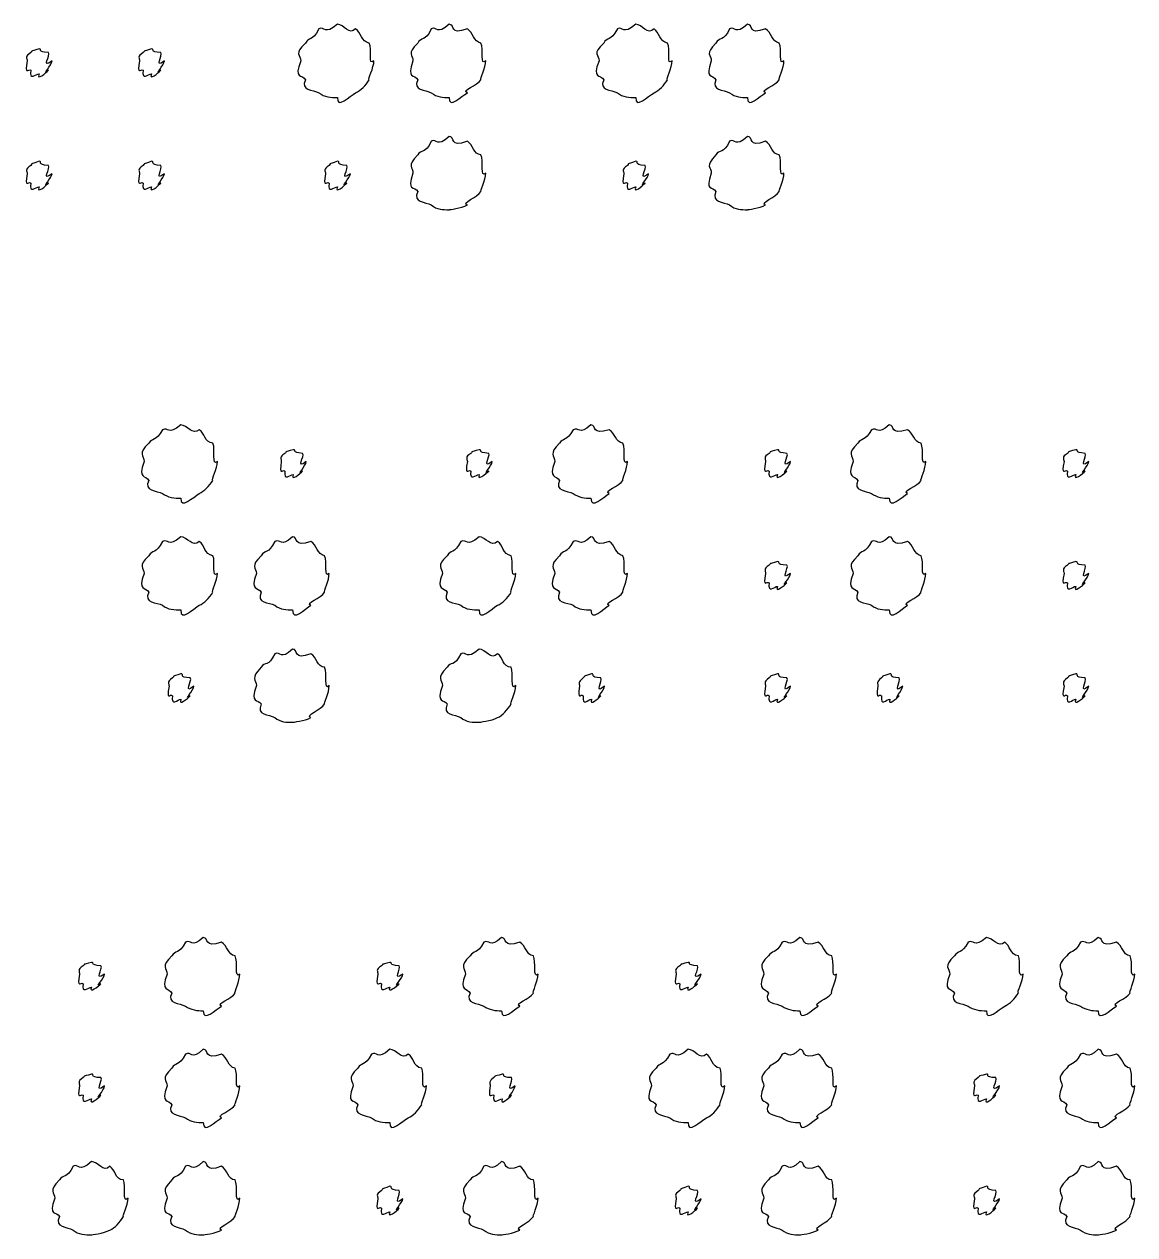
# Model space of a CAD drawing. Header units: millimetres. Extents: x -178 to -32, y 41 to 266.
# Drawn here: x -128.02 to -117.66, y 186.96 to 198.25 of the extents above; entities that cross this region are included whole.
import ezdxf

# ---------------------------------------------------------------- set-up
doc = ezdxf.new("R2010")
doc.units = ezdxf.units.MM
doc.layers.get('0').update_dxf_attribs({"linetype": 'CONTINUOUS'})

msp = doc.modelspace()

# ---------------------------------------------------------------- linework, layer by layer
at = {"color": 0}
for p, q in [((-125.096, 198.247), (-125.096, 198.247)), ((-124.055, 198.247), (-124.055, 198.247)), ((-122.314, 198.247), (-122.314, 198.247)), ((-121.272, 198.247), (-121.272, 198.247)), ((-127.879, 198.016), (-127.879, 198.016)), ((-126.831, 198.016), (-126.831, 198.016)), ((-124.055, 197.2), (-124.055, 197.2)), ((-121.272, 197.2), (-121.272, 197.2)), ((-127.879, 196.969), (-127.879, 196.969)), ((-126.831, 196.969), (-126.831, 196.969)), ((-125.096, 196.969), (-125.096, 196.969)), ((-122.314, 196.969), (-122.314, 196.969)), ((-126.556, 194.509), (-126.556, 194.509)), ((-122.732, 194.509), (-122.732, 194.509)), ((-119.949, 194.509), (-119.949, 194.509)), ((-125.508, 194.277), (-125.508, 194.277)), ((-123.773, 194.277), (-123.773, 194.277)), ((-120.991, 194.277), (-120.991, 194.277)), ((-118.209, 194.277), (-118.209, 194.277)), ((-126.556, 193.467), (-126.556, 193.467)), ((-125.514, 193.467), (-125.514, 193.467)), ((-123.773, 193.467), (-123.773, 193.467)), ((-122.732, 193.467), (-122.732, 193.467)), ((-119.949, 193.467), (-119.949, 193.467)), ((-120.991, 193.235), (-120.991, 193.235)), ((-118.209, 193.235), (-118.209, 193.235)), ((-125.514, 192.419), (-125.514, 192.419)), ((-123.773, 192.419), (-123.773, 192.419)), ((-126.556, 192.188), (-126.556, 192.188)), ((-122.726, 192.188), (-122.726, 192.188)), ((-120.991, 192.188), (-120.991, 192.188)), ((-119.944, 192.188), (-119.944, 192.188)), ((-118.209, 192.188), (-118.209, 192.188)), ((-126.348, 189.728), (-126.348, 189.728)), ((-123.565, 189.728), (-123.565, 189.728)), ((-120.783, 189.728), (-120.783, 189.728)), ((-119.043, 189.728), (-119.043, 189.728)), ((-118.001, 189.728), (-118.001, 189.728)), ((-127.389, 189.497), (-127.389, 189.497)), ((-124.607, 189.497), (-124.607, 189.497)), ((-121.825, 189.497), (-121.825, 189.497)), ((-126.348, 188.686), (-126.348, 188.686)), ((-124.607, 188.686), (-124.607, 188.686)), ((-121.825, 188.686), (-121.825, 188.686)), ((-120.783, 188.686), (-120.783, 188.686)), ((-118.001, 188.686), (-118.001, 188.686)), ((-127.389, 188.455), (-127.389, 188.455)), ((-123.56, 188.455), (-123.56, 188.455)), ((-119.043, 188.455), (-119.043, 188.455)), ((-127.389, 187.639), (-127.389, 187.639)), ((-126.348, 187.639), (-126.348, 187.639)), ((-123.565, 187.639), (-123.565, 187.639)), ((-120.783, 187.639), (-120.783, 187.639)), ((-118.001, 187.639), (-118.001, 187.639)), ((-124.607, 187.408), (-124.607, 187.408)), ((-121.825, 187.408), (-121.825, 187.408)), ((-119.043, 187.408), (-119.043, 187.408))]:
    msp.add_line(p, q, dxfattribs=at)
for points in [[(-125.268, 198.203), (-125.329, 198.082), (-125.364, 198.129), (-125.394, 198.071)], [(-125.096, 198.247), (-125.219, 198.14), (-125.212, 198.232), (-125.268, 198.203)], [(-124.926, 198.203), (-124.984, 198.14), (-125.037, 198.247), (-125.096, 198.247)], [(-124.799, 198.071), (-124.877, 198.082), (-124.873, 198.173), (-124.926, 198.203)], [(-124.22, 198.203), (-124.278, 198.082), (-124.316, 198.129), (-124.347, 198.071)], [(-124.055, 198.247), (-124.168, 198.14), (-124.165, 198.232), (-124.22, 198.203)], [(-123.884, 198.203), (-124.055, 198.14), (-123.995, 198.247), (-124.055, 198.247)], [(-123.757, 198.071), (-123.826, 198.082), (-123.829, 198.173), (-123.884, 198.203)], [(-122.485, 198.203), (-122.547, 198.082), (-122.581, 198.129), (-122.612, 198.071)], [(-122.314, 198.247), (-122.437, 198.14), (-122.43, 198.232), (-122.485, 198.203)], [(-122.143, 198.203), (-122.201, 198.14), (-122.255, 198.247), (-122.314, 198.247)], [(-122.017, 198.071), (-122.095, 198.082), (-122.091, 198.173), (-122.143, 198.203)], [(-121.438, 198.203), (-121.496, 198.082), (-121.534, 198.129), (-121.565, 198.071)], [(-121.272, 198.247), (-121.386, 198.14), (-121.383, 198.232), (-121.438, 198.203)], [(-121.102, 198.203), (-121.272, 198.14), (-121.213, 198.247), (-121.272, 198.247)], [(-120.975, 198.071), (-121.044, 198.082), (-121.047, 198.173), (-121.102, 198.203)], [(-125.394, 198.071), (-125.506, 197.968), (-125.438, 197.961), (-125.438, 197.906)], [(-124.755, 197.906), (-124.815, 197.85), (-124.769, 198.016), (-124.799, 198.071)], [(-124.347, 198.071), (-124.454, 197.968), (-124.391, 197.961), (-124.391, 197.906)], [(-123.713, 197.906), (-123.768, 197.85), (-123.727, 198.016), (-123.757, 198.071)], [(-122.612, 198.071), (-122.724, 197.968), (-122.656, 197.961), (-122.656, 197.906)], [(-121.973, 197.906), (-122.033, 197.85), (-121.986, 198.016), (-122.017, 198.071)], [(-121.565, 198.071), (-121.672, 197.968), (-121.609, 197.961), (-121.609, 197.906)], [(-120.931, 197.906), (-120.986, 197.85), (-120.945, 198.016), (-120.975, 198.071)], [(-127.956, 197.983), (-128.017, 197.941), (-127.989, 197.934), (-127.989, 197.906)], [(-127.879, 198.016), (-127.973, 197.986), (-127.934, 198.005), (-127.956, 197.983)], [(-127.791, 197.983), (-127.906, 197.986), (-127.841, 198.016), (-127.879, 198.016)], [(-127.757, 197.906), (-127.862, 197.824), (-127.768, 197.961), (-127.791, 197.983)], [(-126.909, 197.983), (-126.965, 197.941), (-126.942, 197.934), (-126.942, 197.906)], [(-126.831, 198.016), (-126.921, 197.986), (-126.886, 198.005), (-126.909, 197.983)], [(-126.743, 197.983), (-126.855, 197.986), (-126.794, 198.016), (-126.831, 198.016)], [(-126.71, 197.906), (-126.811, 197.824), (-126.721, 197.961), (-126.743, 197.983)], [(-127.989, 197.906), (-128.017, 197.758), (-127.978, 197.84), (-127.956, 197.817)], [(-127.791, 197.817), (-127.862, 197.758), (-127.757, 197.868), (-127.757, 197.906)], [(-126.942, 197.906), (-126.965, 197.758), (-126.931, 197.84), (-126.909, 197.817)], [(-126.743, 197.817), (-126.811, 197.758), (-126.71, 197.868), (-126.71, 197.906)], [(-125.438, 197.906), (-125.506, 197.732), (-125.423, 197.784), (-125.394, 197.729)], [(-124.799, 197.729), (-124.815, 197.732), (-124.755, 197.842), (-124.755, 197.906)], [(-124.391, 197.906), (-124.454, 197.732), (-124.376, 197.784), (-124.347, 197.729)], [(-123.757, 197.729), (-123.768, 197.732), (-123.713, 197.842), (-123.713, 197.906)], [(-122.656, 197.906), (-122.724, 197.732), (-122.641, 197.784), (-122.612, 197.729)], [(-122.017, 197.729), (-122.033, 197.732), (-121.973, 197.842), (-121.973, 197.906)], [(-121.609, 197.906), (-121.672, 197.732), (-121.594, 197.784), (-121.565, 197.729)], [(-120.975, 197.729), (-120.986, 197.732), (-120.931, 197.842), (-120.931, 197.906)], [(-127.956, 197.817), (-127.973, 197.714), (-127.908, 197.784), (-127.879, 197.784)], [(-127.879, 197.784), (-127.906, 197.714), (-127.812, 197.795), (-127.791, 197.817)], [(-126.909, 197.817), (-126.921, 197.714), (-126.86, 197.784), (-126.831, 197.784)], [(-126.831, 197.784), (-126.855, 197.714), (-126.765, 197.795), (-126.743, 197.817)], [(-125.394, 197.729), (-125.446, 197.626), (-125.323, 197.637), (-125.268, 197.608)], [(-124.926, 197.608), (-124.877, 197.626), (-124.832, 197.677), (-124.799, 197.729)], [(-124.347, 197.729), (-124.396, 197.626), (-124.275, 197.637), (-124.22, 197.608)], [(-123.884, 197.608), (-123.945, 197.626), (-123.786, 197.677), (-123.757, 197.729)], [(-122.612, 197.729), (-122.664, 197.626), (-122.54, 197.637), (-122.485, 197.608)], [(-122.143, 197.608), (-122.095, 197.626), (-122.05, 197.677), (-122.017, 197.729)], [(-121.565, 197.729), (-121.614, 197.626), (-121.493, 197.637), (-121.438, 197.608)], [(-121.102, 197.608), (-121.162, 197.626), (-121.004, 197.677), (-120.975, 197.729)], [(-125.268, 197.608), (-125.219, 197.566), (-125.154, 197.564), (-125.096, 197.564)], [(-125.096, 197.564), (-125.102, 197.449), (-124.981, 197.578), (-124.926, 197.608)], [(-124.22, 197.608), (-124.168, 197.566), (-124.11, 197.564), (-124.055, 197.564)], [(-124.055, 197.564), (-124.055, 197.449), (-123.939, 197.578), (-123.884, 197.608)], [(-122.485, 197.608), (-122.437, 197.566), (-122.372, 197.564), (-122.314, 197.564)], [(-122.314, 197.564), (-122.32, 197.449), (-122.198, 197.578), (-122.143, 197.608)], [(-121.438, 197.608), (-121.386, 197.566), (-121.328, 197.564), (-121.272, 197.564)], [(-121.272, 197.564), (-121.272, 197.449), (-121.157, 197.578), (-121.102, 197.608)], [(-124.22, 197.156), (-124.278, 197.031), (-124.316, 197.084), (-124.347, 197.029)], [(-124.055, 197.2), (-124.168, 197.09), (-124.165, 197.185), (-124.22, 197.156)], [(-123.884, 197.156), (-124.055, 197.09), (-123.995, 197.2), (-124.055, 197.2)], [(-123.757, 197.029), (-123.826, 197.031), (-123.829, 197.126), (-123.884, 197.156)], [(-121.438, 197.156), (-121.496, 197.031), (-121.534, 197.084), (-121.565, 197.029)], [(-121.272, 197.2), (-121.386, 197.09), (-121.383, 197.185), (-121.438, 197.156)], [(-121.102, 197.156), (-121.272, 197.09), (-121.213, 197.2), (-121.272, 197.2)], [(-120.975, 197.029), (-121.044, 197.031), (-121.047, 197.126), (-121.102, 197.156)], [(-124.347, 197.029), (-124.454, 196.92), (-124.391, 196.916), (-124.391, 196.858)], [(-123.713, 196.858), (-123.768, 196.803), (-123.727, 196.974), (-123.757, 197.029)], [(-121.565, 197.029), (-121.672, 196.92), (-121.609, 196.916), (-121.609, 196.858)], [(-120.931, 196.858), (-120.986, 196.803), (-120.945, 196.974), (-120.975, 197.029)], [(-127.956, 196.93), (-128.017, 196.887), (-127.989, 196.882), (-127.989, 196.853)], [(-127.879, 196.969), (-127.973, 196.935), (-127.934, 196.955), (-127.956, 196.93)], [(-127.791, 196.93), (-127.906, 196.935), (-127.841, 196.969), (-127.879, 196.969)], [(-127.757, 196.853), (-127.862, 196.77), (-127.768, 196.908), (-127.791, 196.93)], [(-126.909, 196.93), (-126.965, 196.887), (-126.942, 196.882), (-126.942, 196.853)], [(-126.831, 196.969), (-126.921, 196.935), (-126.886, 196.955), (-126.909, 196.93)], [(-126.743, 196.93), (-126.855, 196.935), (-126.794, 196.969), (-126.831, 196.969)], [(-126.71, 196.853), (-126.811, 196.77), (-126.721, 196.908), (-126.743, 196.93)], [(-125.174, 196.93), (-125.234, 196.887), (-125.207, 196.882), (-125.207, 196.853)], [(-125.096, 196.969), (-125.19, 196.935), (-125.151, 196.955), (-125.174, 196.93)], [(-125.008, 196.93), (-125.124, 196.935), (-125.059, 196.969), (-125.096, 196.969)], [(-124.975, 196.853), (-125.08, 196.77), (-124.986, 196.908), (-125.008, 196.93)], [(-122.391, 196.93), (-122.452, 196.887), (-122.424, 196.882), (-122.424, 196.853)], [(-122.314, 196.969), (-122.408, 196.935), (-122.369, 196.955), (-122.391, 196.93)], [(-122.226, 196.93), (-122.342, 196.935), (-122.277, 196.969), (-122.314, 196.969)], [(-122.193, 196.853), (-122.298, 196.77), (-122.204, 196.908), (-122.226, 196.93)], [(-127.989, 196.853), (-128.017, 196.707), (-127.978, 196.789), (-127.956, 196.765)], [(-127.791, 196.765), (-127.862, 196.707), (-127.757, 196.82), (-127.757, 196.853)], [(-126.942, 196.853), (-126.965, 196.707), (-126.931, 196.789), (-126.909, 196.765)], [(-126.743, 196.765), (-126.811, 196.707), (-126.71, 196.82), (-126.71, 196.853)], [(-125.207, 196.853), (-125.234, 196.707), (-125.196, 196.789), (-125.174, 196.765)], [(-125.008, 196.765), (-125.08, 196.707), (-124.975, 196.82), (-124.975, 196.853)], [(-124.391, 196.858), (-124.454, 196.682), (-124.376, 196.739), (-124.347, 196.687)], [(-123.757, 196.687), (-123.768, 196.682), (-123.713, 196.795), (-123.713, 196.858)], [(-122.424, 196.853), (-122.452, 196.707), (-122.414, 196.789), (-122.391, 196.765)], [(-122.226, 196.765), (-122.298, 196.707), (-122.193, 196.82), (-122.193, 196.853)], [(-121.609, 196.858), (-121.672, 196.682), (-121.594, 196.739), (-121.565, 196.687)], [(-120.975, 196.687), (-120.986, 196.682), (-120.931, 196.795), (-120.931, 196.858)], [(-127.956, 196.765), (-127.973, 196.66), (-127.908, 196.731), (-127.879, 196.731)], [(-127.879, 196.731), (-127.906, 196.66), (-127.812, 196.742), (-127.791, 196.765)], [(-126.909, 196.765), (-126.921, 196.66), (-126.86, 196.731), (-126.831, 196.731)], [(-126.831, 196.731), (-126.855, 196.66), (-126.765, 196.742), (-126.743, 196.765)], [(-125.174, 196.765), (-125.19, 196.66), (-125.125, 196.731), (-125.096, 196.731)], [(-125.096, 196.731), (-125.124, 196.66), (-125.03, 196.742), (-125.008, 196.765)], [(-122.391, 196.765), (-122.408, 196.66), (-122.343, 196.731), (-122.314, 196.731)], [(-122.314, 196.731), (-122.342, 196.66), (-122.248, 196.742), (-122.226, 196.765)], [(-124.347, 196.687), (-124.396, 196.578), (-124.275, 196.594), (-124.22, 196.561)], [(-123.884, 196.561), (-123.945, 196.578), (-123.786, 196.635), (-123.757, 196.687)], [(-121.565, 196.687), (-121.614, 196.578), (-121.493, 196.594), (-121.438, 196.561)], [(-121.102, 196.561), (-121.162, 196.578), (-121.004, 196.635), (-120.975, 196.687)], [(-124.22, 196.561), (-124.168, 196.517), (-124.11, 196.517), (-124.055, 196.517)], [(-124.055, 196.517), (-124.055, 196.517), (-123.939, 196.53), (-123.884, 196.561)], [(-121.438, 196.561), (-121.386, 196.517), (-121.328, 196.517), (-121.272, 196.517)], [(-121.272, 196.517), (-121.272, 196.517), (-121.157, 196.53), (-121.102, 196.561)], [(-126.727, 194.465), (-126.789, 194.349), (-126.823, 194.393), (-126.854, 194.338)], [(-126.556, 194.509), (-126.679, 194.407), (-126.672, 194.493), (-126.727, 194.465)], [(-126.385, 194.465), (-126.443, 194.407), (-126.497, 194.509), (-126.556, 194.509)], [(-126.258, 194.338), (-126.337, 194.349), (-126.333, 194.434), (-126.385, 194.465)], [(-122.897, 194.465), (-122.955, 194.349), (-122.994, 194.393), (-123.024, 194.338)], [(-122.732, 194.509), (-122.845, 194.407), (-122.842, 194.493), (-122.897, 194.465)], [(-122.561, 194.465), (-122.732, 194.407), (-122.672, 194.509), (-122.732, 194.509)], [(-122.434, 194.338), (-122.503, 194.349), (-122.506, 194.434), (-122.561, 194.465)], [(-120.115, 194.465), (-120.173, 194.349), (-120.211, 194.393), (-120.242, 194.338)], [(-119.949, 194.509), (-120.063, 194.407), (-120.06, 194.493), (-120.115, 194.465)], [(-119.779, 194.465), (-119.949, 194.407), (-119.89, 194.509), (-119.949, 194.509)], [(-119.652, 194.338), (-119.721, 194.349), (-119.724, 194.434), (-119.779, 194.465)], [(-126.854, 194.338), (-126.965, 194.239), (-126.898, 194.225), (-126.898, 194.167)], [(-126.214, 194.167), (-126.275, 194.12), (-126.228, 194.283), (-126.258, 194.338)], [(-123.024, 194.338), (-123.131, 194.239), (-123.068, 194.225), (-123.068, 194.167)], [(-122.39, 194.167), (-122.445, 194.12), (-122.404, 194.283), (-122.434, 194.338)], [(-120.242, 194.338), (-120.349, 194.239), (-120.286, 194.225), (-120.286, 194.167)], [(-119.608, 194.167), (-119.663, 194.12), (-119.622, 194.283), (-119.652, 194.338)], [(-125.586, 194.244), (-125.642, 194.208), (-125.619, 194.196), (-125.619, 194.167)], [(-125.508, 194.277), (-125.598, 194.253), (-125.563, 194.266), (-125.586, 194.244)], [(-125.42, 194.244), (-125.532, 194.253), (-125.471, 194.277), (-125.508, 194.277)], [(-125.387, 194.167), (-125.488, 194.091), (-125.398, 194.222), (-125.42, 194.244)], [(-123.851, 194.244), (-123.911, 194.208), (-123.884, 194.196), (-123.884, 194.167)], [(-123.773, 194.277), (-123.867, 194.253), (-123.829, 194.266), (-123.851, 194.244)], [(-123.685, 194.244), (-123.801, 194.253), (-123.736, 194.277), (-123.773, 194.277)], [(-123.652, 194.167), (-123.757, 194.091), (-123.663, 194.222), (-123.685, 194.244)], [(-121.068, 194.244), (-121.129, 194.208), (-121.102, 194.196), (-121.102, 194.167)], [(-120.991, 194.277), (-121.085, 194.253), (-121.047, 194.266), (-121.068, 194.244)], [(-120.903, 194.244), (-121.019, 194.253), (-120.954, 194.277), (-120.991, 194.277)], [(-120.87, 194.167), (-120.975, 194.091), (-120.881, 194.222), (-120.903, 194.244)], [(-118.286, 194.244), (-118.347, 194.208), (-118.319, 194.196), (-118.319, 194.167)], [(-118.209, 194.277), (-118.303, 194.253), (-118.264, 194.266), (-118.286, 194.244)], [(-118.121, 194.244), (-118.237, 194.253), (-118.172, 194.277), (-118.209, 194.277)], [(-118.088, 194.167), (-118.193, 194.091), (-118.099, 194.222), (-118.121, 194.244)], [(-126.898, 194.167), (-126.965, 193.999), (-126.883, 194.046), (-126.854, 193.991)], [(-126.258, 193.991), (-126.275, 193.999), (-126.214, 194.104), (-126.214, 194.167)], [(-125.619, 194.167), (-125.642, 194.025), (-125.608, 194.101), (-125.586, 194.079)], [(-125.42, 194.079), (-125.488, 194.025), (-125.387, 194.13), (-125.387, 194.167)], [(-123.884, 194.167), (-123.911, 194.025), (-123.873, 194.101), (-123.851, 194.079)], [(-123.685, 194.079), (-123.757, 194.025), (-123.652, 194.13), (-123.652, 194.167)], [(-123.068, 194.167), (-123.131, 193.999), (-123.053, 194.046), (-123.024, 193.991)], [(-122.434, 193.991), (-122.445, 193.999), (-122.39, 194.104), (-122.39, 194.167)], [(-121.102, 194.167), (-121.129, 194.025), (-121.091, 194.101), (-121.068, 194.079)], [(-120.903, 194.079), (-120.975, 194.025), (-120.87, 194.13), (-120.87, 194.167)], [(-120.286, 194.167), (-120.349, 193.999), (-120.271, 194.046), (-120.242, 193.991)], [(-119.652, 193.991), (-119.663, 193.999), (-119.608, 194.104), (-119.608, 194.167)], [(-118.319, 194.167), (-118.347, 194.025), (-118.308, 194.101), (-118.286, 194.079)], [(-118.121, 194.079), (-118.193, 194.025), (-118.088, 194.13), (-118.088, 194.167)], [(-126.854, 193.991), (-126.906, 193.893), (-126.782, 193.898), (-126.727, 193.869)], [(-126.385, 193.869), (-126.337, 193.893), (-126.291, 193.938), (-126.258, 193.991)], [(-125.586, 194.079), (-125.598, 193.981), (-125.537, 194.046), (-125.508, 194.046)], [(-125.508, 194.046), (-125.532, 193.981), (-125.442, 194.057), (-125.42, 194.079)], [(-123.851, 194.079), (-123.867, 193.981), (-123.802, 194.046), (-123.773, 194.046)], [(-123.773, 194.046), (-123.801, 193.981), (-123.708, 194.057), (-123.685, 194.079)], [(-123.024, 193.991), (-123.074, 193.893), (-122.952, 193.898), (-122.897, 193.869)], [(-122.561, 193.869), (-122.622, 193.893), (-122.463, 193.938), (-122.434, 193.991)], [(-121.068, 194.079), (-121.085, 193.981), (-121.02, 194.046), (-120.991, 194.046)], [(-120.991, 194.046), (-121.019, 193.981), (-120.925, 194.057), (-120.903, 194.079)], [(-120.242, 193.991), (-120.291, 193.893), (-120.17, 193.898), (-120.115, 193.869)], [(-119.779, 193.869), (-119.839, 193.893), (-119.681, 193.938), (-119.652, 193.991)], [(-118.286, 194.079), (-118.303, 193.981), (-118.238, 194.046), (-118.209, 194.046)], [(-118.209, 194.046), (-118.237, 193.981), (-118.143, 194.057), (-118.121, 194.079)], [(-126.727, 193.869), (-126.679, 193.833), (-126.614, 193.825), (-126.556, 193.825)], [(-126.556, 193.825), (-126.561, 193.716), (-126.44, 193.839), (-126.385, 193.869)], [(-122.897, 193.869), (-122.845, 193.833), (-122.787, 193.825), (-122.732, 193.825)], [(-122.732, 193.825), (-122.732, 193.716), (-122.616, 193.839), (-122.561, 193.869)], [(-120.115, 193.869), (-120.063, 193.833), (-120.005, 193.825), (-119.949, 193.825)], [(-119.949, 193.825), (-119.949, 193.716), (-119.834, 193.839), (-119.779, 193.869)], [(-126.727, 193.423), (-126.789, 193.301), (-126.823, 193.348), (-126.854, 193.29)], [(-126.556, 193.467), (-126.679, 193.359), (-126.672, 193.452), (-126.727, 193.423)], [(-126.385, 193.423), (-126.443, 193.359), (-126.497, 193.467), (-126.556, 193.467)], [(-126.258, 193.29), (-126.337, 193.301), (-126.333, 193.392), (-126.385, 193.423)], [(-125.68, 193.423), (-125.737, 193.301), (-125.776, 193.348), (-125.806, 193.29)], [(-125.514, 193.467), (-125.627, 193.359), (-125.624, 193.452), (-125.68, 193.423)], [(-125.343, 193.423), (-125.514, 193.359), (-125.455, 193.467), (-125.514, 193.467)], [(-125.216, 193.29), (-125.285, 193.301), (-125.288, 193.392), (-125.343, 193.423)], [(-123.945, 193.423), (-124.006, 193.301), (-124.041, 193.348), (-124.071, 193.29)], [(-123.773, 193.467), (-123.896, 193.359), (-123.889, 193.452), (-123.945, 193.423)], [(-123.603, 193.423), (-123.661, 193.359), (-123.714, 193.467), (-123.773, 193.467)], [(-123.476, 193.29), (-123.554, 193.301), (-123.55, 193.392), (-123.603, 193.423)], [(-122.897, 193.423), (-122.955, 193.301), (-122.994, 193.348), (-123.024, 193.29)], [(-122.732, 193.467), (-122.845, 193.359), (-122.842, 193.452), (-122.897, 193.423)], [(-122.561, 193.423), (-122.732, 193.359), (-122.672, 193.467), (-122.732, 193.467)], [(-122.434, 193.29), (-122.503, 193.301), (-122.506, 193.392), (-122.561, 193.423)], [(-120.115, 193.423), (-120.173, 193.301), (-120.211, 193.348), (-120.242, 193.29)], [(-119.949, 193.467), (-120.063, 193.359), (-120.06, 193.452), (-120.115, 193.423)], [(-119.779, 193.423), (-119.949, 193.359), (-119.89, 193.467), (-119.949, 193.467)], [(-119.652, 193.29), (-119.721, 193.301), (-119.724, 193.392), (-119.779, 193.423)], [(-126.854, 193.29), (-126.965, 193.187), (-126.898, 193.18), (-126.898, 193.125)], [(-126.214, 193.125), (-126.275, 193.07), (-126.228, 193.235), (-126.258, 193.29)], [(-125.806, 193.29), (-125.914, 193.187), (-125.85, 193.18), (-125.85, 193.125)], [(-125.172, 193.125), (-125.227, 193.07), (-125.186, 193.235), (-125.216, 193.29)], [(-124.071, 193.29), (-124.183, 193.187), (-124.115, 193.18), (-124.115, 193.125)], [(-123.432, 193.125), (-123.492, 193.07), (-123.446, 193.235), (-123.476, 193.29)], [(-123.024, 193.29), (-123.131, 193.187), (-123.068, 193.18), (-123.068, 193.125)], [(-122.39, 193.125), (-122.445, 193.07), (-122.404, 193.235), (-122.434, 193.29)], [(-121.068, 193.202), (-121.129, 193.161), (-121.102, 193.154), (-121.102, 193.125)], [(-120.991, 193.235), (-121.085, 193.205), (-121.047, 193.225), (-121.068, 193.202)], [(-120.903, 193.202), (-121.019, 193.205), (-120.954, 193.235), (-120.991, 193.235)], [(-120.87, 193.125), (-120.975, 193.044), (-120.881, 193.18), (-120.903, 193.202)], [(-120.242, 193.29), (-120.349, 193.187), (-120.286, 193.18), (-120.286, 193.125)], [(-119.608, 193.125), (-119.663, 193.07), (-119.622, 193.235), (-119.652, 193.29)], [(-118.286, 193.202), (-118.347, 193.161), (-118.319, 193.154), (-118.319, 193.125)], [(-118.209, 193.235), (-118.303, 193.205), (-118.264, 193.225), (-118.286, 193.202)], [(-118.121, 193.202), (-118.237, 193.205), (-118.172, 193.235), (-118.209, 193.235)], [(-118.088, 193.125), (-118.193, 193.044), (-118.099, 193.18), (-118.121, 193.202)], [(-126.898, 193.125), (-126.965, 192.951), (-126.883, 193.004), (-126.854, 192.949)], [(-126.258, 192.949), (-126.275, 192.951), (-126.214, 193.062), (-126.214, 193.125)], [(-125.85, 193.125), (-125.914, 192.951), (-125.835, 193.004), (-125.806, 192.949)], [(-125.216, 192.949), (-125.227, 192.951), (-125.172, 193.062), (-125.172, 193.125)], [(-124.115, 193.125), (-124.183, 192.951), (-124.1, 193.004), (-124.071, 192.949)], [(-123.476, 192.949), (-123.492, 192.951), (-123.432, 193.062), (-123.432, 193.125)], [(-123.068, 193.125), (-123.131, 192.951), (-123.053, 193.004), (-123.024, 192.949)], [(-122.434, 192.949), (-122.445, 192.951), (-122.39, 193.062), (-122.39, 193.125)], [(-121.102, 193.125), (-121.129, 192.978), (-121.091, 193.059), (-121.068, 193.037)], [(-120.903, 193.037), (-120.975, 192.978), (-120.87, 193.088), (-120.87, 193.125)], [(-120.286, 193.125), (-120.349, 192.951), (-120.271, 193.004), (-120.242, 192.949)], [(-119.652, 192.949), (-119.663, 192.951), (-119.608, 193.062), (-119.608, 193.125)], [(-118.319, 193.125), (-118.347, 192.978), (-118.308, 193.059), (-118.286, 193.037)], [(-118.121, 193.037), (-118.193, 192.978), (-118.088, 193.088), (-118.088, 193.125)], [(-121.068, 193.037), (-121.085, 192.933), (-121.02, 193.004), (-120.991, 193.004)], [(-120.991, 193.004), (-121.019, 192.933), (-120.925, 193.015), (-120.903, 193.037)], [(-118.286, 193.037), (-118.303, 192.933), (-118.238, 193.004), (-118.209, 193.004)], [(-118.209, 193.004), (-118.237, 192.933), (-118.143, 193.015), (-118.121, 193.037)], [(-126.854, 192.949), (-126.906, 192.845), (-126.782, 192.857), (-126.727, 192.828)], [(-126.385, 192.828), (-126.337, 192.845), (-126.291, 192.896), (-126.258, 192.949)], [(-125.806, 192.949), (-125.856, 192.845), (-125.735, 192.857), (-125.68, 192.828)], [(-125.343, 192.828), (-125.404, 192.845), (-125.245, 192.896), (-125.216, 192.949)], [(-124.071, 192.949), (-124.123, 192.845), (-124, 192.857), (-123.945, 192.828)], [(-123.603, 192.828), (-123.554, 192.845), (-123.509, 192.896), (-123.476, 192.949)], [(-123.024, 192.949), (-123.074, 192.845), (-122.952, 192.857), (-122.897, 192.828)], [(-122.561, 192.828), (-122.622, 192.845), (-122.463, 192.896), (-122.434, 192.949)], [(-120.242, 192.949), (-120.291, 192.845), (-120.17, 192.857), (-120.115, 192.828)], [(-119.779, 192.828), (-119.839, 192.845), (-119.681, 192.896), (-119.652, 192.949)], [(-126.727, 192.828), (-126.679, 192.786), (-126.614, 192.784), (-126.556, 192.784)], [(-126.556, 192.784), (-126.561, 192.669), (-126.44, 192.797), (-126.385, 192.828)], [(-125.68, 192.828), (-125.627, 192.786), (-125.569, 192.784), (-125.514, 192.784)], [(-125.514, 192.784), (-125.514, 192.669), (-125.398, 192.797), (-125.343, 192.828)], [(-123.945, 192.828), (-123.896, 192.786), (-123.831, 192.784), (-123.773, 192.784)], [(-123.773, 192.784), (-123.779, 192.669), (-123.658, 192.797), (-123.603, 192.828)], [(-122.897, 192.828), (-122.845, 192.786), (-122.787, 192.784), (-122.732, 192.784)], [(-122.732, 192.784), (-122.732, 192.669), (-122.616, 192.797), (-122.561, 192.828)], [(-120.115, 192.828), (-120.063, 192.786), (-120.005, 192.784), (-119.949, 192.784)], [(-119.949, 192.784), (-119.949, 192.669), (-119.834, 192.797), (-119.779, 192.828)], [(-125.514, 192.419), (-125.627, 192.309), (-125.624, 192.404), (-125.68, 192.375)], [(-125.343, 192.375), (-125.514, 192.309), (-125.455, 192.419), (-125.514, 192.419)], [(-123.773, 192.419), (-123.896, 192.309), (-123.889, 192.404), (-123.945, 192.375)], [(-123.603, 192.375), (-123.661, 192.309), (-123.714, 192.419), (-123.773, 192.419)], [(-125.68, 192.375), (-125.737, 192.25), (-125.776, 192.304), (-125.806, 192.249)], [(-125.216, 192.249), (-125.285, 192.25), (-125.288, 192.345), (-125.343, 192.375)], [(-123.945, 192.375), (-124.006, 192.25), (-124.041, 192.304), (-124.071, 192.249)], [(-123.476, 192.249), (-123.554, 192.25), (-123.55, 192.345), (-123.603, 192.375)], [(-126.556, 192.188), (-126.65, 192.155), (-126.611, 192.174), (-126.633, 192.15)], [(-126.468, 192.15), (-126.583, 192.155), (-126.518, 192.188), (-126.556, 192.188)], [(-125.806, 192.249), (-125.914, 192.14), (-125.85, 192.136), (-125.85, 192.078)], [(-125.172, 192.078), (-125.227, 192.023), (-125.186, 192.194), (-125.216, 192.249)], [(-124.071, 192.249), (-124.183, 192.14), (-124.115, 192.136), (-124.115, 192.078)], [(-123.432, 192.078), (-123.492, 192.023), (-123.446, 192.194), (-123.476, 192.249)], [(-122.726, 192.188), (-122.816, 192.155), (-122.781, 192.174), (-122.803, 192.15)], [(-122.638, 192.15), (-122.75, 192.155), (-122.689, 192.188), (-122.726, 192.188)], [(-120.991, 192.188), (-121.085, 192.155), (-121.047, 192.174), (-121.068, 192.15)], [(-120.903, 192.15), (-121.019, 192.155), (-120.954, 192.188), (-120.991, 192.188)], [(-119.944, 192.188), (-120.034, 192.155), (-119.999, 192.174), (-120.021, 192.15)], [(-119.856, 192.15), (-119.967, 192.155), (-119.907, 192.188), (-119.944, 192.188)], [(-118.209, 192.188), (-118.303, 192.155), (-118.264, 192.174), (-118.286, 192.15)], [(-118.121, 192.15), (-118.237, 192.155), (-118.172, 192.188), (-118.209, 192.188)], [(-126.633, 192.15), (-126.694, 192.107), (-126.666, 192.101), (-126.666, 192.072)], [(-126.666, 192.072), (-126.694, 191.926), (-126.655, 192.009), (-126.633, 191.984)], [(-126.434, 192.072), (-126.539, 191.99), (-126.445, 192.127), (-126.468, 192.15)], [(-126.468, 191.984), (-126.539, 191.926), (-126.434, 192.039), (-126.434, 192.072)], [(-125.85, 192.078), (-125.914, 191.902), (-125.835, 191.958), (-125.806, 191.907)], [(-125.216, 191.907), (-125.227, 191.902), (-125.172, 192.014), (-125.172, 192.078)], [(-124.115, 192.078), (-124.183, 191.902), (-124.1, 191.958), (-124.071, 191.907)], [(-123.476, 191.907), (-123.492, 191.902), (-123.432, 192.014), (-123.432, 192.078)], [(-122.803, 192.15), (-122.86, 192.107), (-122.837, 192.101), (-122.837, 192.072)], [(-122.837, 192.072), (-122.86, 191.926), (-122.826, 192.009), (-122.803, 191.984)], [(-122.605, 192.072), (-122.706, 191.99), (-122.616, 192.127), (-122.638, 192.15)], [(-122.638, 191.984), (-122.706, 191.926), (-122.605, 192.039), (-122.605, 192.072)], [(-121.068, 192.15), (-121.129, 192.107), (-121.102, 192.101), (-121.102, 192.072)], [(-121.102, 192.072), (-121.129, 191.926), (-121.091, 192.009), (-121.068, 191.984)], [(-120.87, 192.072), (-120.975, 191.99), (-120.881, 192.127), (-120.903, 192.15)], [(-120.903, 191.984), (-120.975, 191.926), (-120.87, 192.039), (-120.87, 192.072)], [(-120.021, 192.15), (-120.078, 192.107), (-120.054, 192.101), (-120.054, 192.072)], [(-120.054, 192.072), (-120.078, 191.926), (-120.043, 192.009), (-120.021, 191.984)], [(-119.823, 192.072), (-119.923, 191.99), (-119.834, 192.127), (-119.856, 192.15)], [(-119.856, 191.984), (-119.923, 191.926), (-119.823, 192.039), (-119.823, 192.072)], [(-118.286, 192.15), (-118.347, 192.107), (-118.319, 192.101), (-118.319, 192.072)], [(-118.319, 192.072), (-118.347, 191.926), (-118.308, 192.009), (-118.286, 191.984)], [(-118.088, 192.072), (-118.193, 191.99), (-118.099, 192.127), (-118.121, 192.15)], [(-118.121, 191.984), (-118.193, 191.926), (-118.088, 192.039), (-118.088, 192.072)], [(-126.633, 191.984), (-126.65, 191.879), (-126.585, 191.951), (-126.556, 191.951)], [(-126.556, 191.951), (-126.583, 191.879), (-126.49, 191.962), (-126.468, 191.984)], [(-122.803, 191.984), (-122.816, 191.879), (-122.755, 191.951), (-122.726, 191.951)], [(-122.726, 191.951), (-122.75, 191.879), (-122.66, 191.962), (-122.638, 191.984)], [(-121.068, 191.984), (-121.085, 191.879), (-121.02, 191.951), (-120.991, 191.951)], [(-120.991, 191.951), (-121.019, 191.879), (-120.925, 191.962), (-120.903, 191.984)], [(-120.021, 191.984), (-120.034, 191.879), (-119.973, 191.951), (-119.944, 191.951)], [(-119.944, 191.951), (-119.967, 191.879), (-119.878, 191.962), (-119.856, 191.984)], [(-118.286, 191.984), (-118.303, 191.879), (-118.238, 191.951), (-118.209, 191.951)], [(-118.209, 191.951), (-118.237, 191.879), (-118.143, 191.962), (-118.121, 191.984)], [(-125.806, 191.907), (-125.856, 191.798), (-125.735, 191.813), (-125.68, 191.78)], [(-125.343, 191.78), (-125.404, 191.798), (-125.245, 191.855), (-125.216, 191.907)], [(-124.071, 191.907), (-124.123, 191.798), (-124, 191.813), (-123.945, 191.78)], [(-123.603, 191.78), (-123.554, 191.798), (-123.509, 191.855), (-123.476, 191.907)], [(-125.68, 191.78), (-125.627, 191.736), (-125.569, 191.736), (-125.514, 191.736)], [(-125.514, 191.736), (-125.514, 191.736), (-125.398, 191.75), (-125.343, 191.78)], [(-123.945, 191.78), (-123.896, 191.736), (-123.831, 191.736), (-123.773, 191.736)], [(-123.773, 191.736), (-123.779, 191.736), (-123.658, 191.75), (-123.603, 191.78)], [(-126.348, 189.728), (-126.461, 189.626), (-126.458, 189.713), (-126.513, 189.684)], [(-126.177, 189.684), (-126.348, 189.626), (-126.288, 189.728), (-126.348, 189.728)], [(-123.565, 189.728), (-123.679, 189.626), (-123.676, 189.713), (-123.731, 189.684)], [(-123.395, 189.684), (-123.565, 189.626), (-123.506, 189.728), (-123.565, 189.728)], [(-120.783, 189.728), (-120.896, 189.626), (-120.893, 189.713), (-120.948, 189.684)], [(-120.612, 189.684), (-120.783, 189.626), (-120.724, 189.728), (-120.783, 189.728)], [(-119.043, 189.728), (-119.166, 189.626), (-119.158, 189.713), (-119.213, 189.684)], [(-118.872, 189.684), (-118.93, 189.626), (-118.983, 189.728), (-119.043, 189.728)], [(-118.001, 189.728), (-118.114, 189.626), (-118.111, 189.713), (-118.166, 189.684)], [(-117.83, 189.684), (-118.001, 189.626), (-117.942, 189.728), (-118.001, 189.728)], [(-126.513, 189.684), (-126.571, 189.568), (-126.609, 189.612), (-126.64, 189.557)], [(-126.05, 189.557), (-126.119, 189.568), (-126.122, 189.654), (-126.177, 189.684)], [(-123.731, 189.684), (-123.789, 189.568), (-123.827, 189.612), (-123.858, 189.557)], [(-123.268, 189.557), (-123.337, 189.568), (-123.34, 189.654), (-123.395, 189.684)], [(-120.948, 189.684), (-121.006, 189.568), (-121.045, 189.612), (-121.075, 189.557)], [(-120.486, 189.557), (-120.554, 189.568), (-120.557, 189.654), (-120.612, 189.684)], [(-119.213, 189.684), (-119.276, 189.568), (-119.31, 189.612), (-119.34, 189.557)], [(-118.745, 189.557), (-118.824, 189.568), (-118.819, 189.654), (-118.872, 189.684)], [(-118.166, 189.684), (-118.224, 189.568), (-118.263, 189.612), (-118.293, 189.557)], [(-117.703, 189.557), (-117.772, 189.568), (-117.775, 189.654), (-117.83, 189.684)], [(-127.467, 189.464), (-127.527, 189.428), (-127.5, 189.416), (-127.5, 189.387)], [(-127.389, 189.497), (-127.483, 189.472), (-127.445, 189.486), (-127.467, 189.464)], [(-127.301, 189.464), (-127.417, 189.472), (-127.352, 189.497), (-127.389, 189.497)], [(-127.268, 189.387), (-127.373, 189.311), (-127.279, 189.442), (-127.301, 189.464)], [(-126.64, 189.557), (-126.747, 189.458), (-126.684, 189.444), (-126.684, 189.387)], [(-126.006, 189.387), (-126.061, 189.34), (-126.02, 189.502), (-126.05, 189.557)], [(-124.684, 189.464), (-124.745, 189.428), (-124.718, 189.416), (-124.718, 189.387)], [(-124.607, 189.497), (-124.701, 189.472), (-124.662, 189.486), (-124.684, 189.464)], [(-124.519, 189.464), (-124.635, 189.472), (-124.57, 189.497), (-124.607, 189.497)], [(-124.486, 189.387), (-124.591, 189.311), (-124.497, 189.442), (-124.519, 189.464)], [(-123.858, 189.557), (-123.965, 189.458), (-123.902, 189.444), (-123.902, 189.387)], [(-123.224, 189.387), (-123.279, 189.34), (-123.238, 189.502), (-123.268, 189.557)], [(-121.902, 189.464), (-121.963, 189.428), (-121.935, 189.416), (-121.935, 189.387)], [(-121.825, 189.497), (-121.919, 189.472), (-121.88, 189.486), (-121.902, 189.464)], [(-121.737, 189.464), (-121.853, 189.472), (-121.788, 189.497), (-121.825, 189.497)], [(-121.704, 189.387), (-121.809, 189.311), (-121.715, 189.442), (-121.737, 189.464)], [(-121.075, 189.557), (-121.183, 189.458), (-121.12, 189.444), (-121.12, 189.387)], [(-120.442, 189.387), (-120.497, 189.34), (-120.455, 189.502), (-120.486, 189.557)], [(-119.34, 189.557), (-119.452, 189.458), (-119.385, 189.444), (-119.385, 189.387)], [(-118.701, 189.387), (-118.762, 189.34), (-118.715, 189.502), (-118.745, 189.557)], [(-118.293, 189.557), (-118.401, 189.458), (-118.337, 189.444), (-118.337, 189.387)], [(-117.659, 189.387), (-117.714, 189.34), (-117.673, 189.502), (-117.703, 189.557)], [(-127.5, 189.387), (-127.527, 189.244), (-127.489, 189.32), (-127.467, 189.298)], [(-127.301, 189.298), (-127.373, 189.244), (-127.268, 189.349), (-127.268, 189.387)], [(-126.684, 189.387), (-126.747, 189.218), (-126.669, 189.265), (-126.64, 189.21)], [(-126.05, 189.21), (-126.061, 189.218), (-126.006, 189.323), (-126.006, 189.387)], [(-124.718, 189.387), (-124.745, 189.244), (-124.707, 189.32), (-124.684, 189.298)], [(-124.519, 189.298), (-124.591, 189.244), (-124.486, 189.349), (-124.486, 189.387)], [(-123.902, 189.387), (-123.965, 189.218), (-123.887, 189.265), (-123.858, 189.21)], [(-123.268, 189.21), (-123.279, 189.218), (-123.224, 189.323), (-123.224, 189.387)], [(-121.935, 189.387), (-121.963, 189.244), (-121.924, 189.32), (-121.902, 189.298)], [(-121.737, 189.298), (-121.809, 189.244), (-121.704, 189.349), (-121.704, 189.387)], [(-121.12, 189.387), (-121.183, 189.218), (-121.104, 189.265), (-121.075, 189.21)], [(-120.486, 189.21), (-120.497, 189.218), (-120.442, 189.323), (-120.442, 189.387)], [(-119.385, 189.387), (-119.452, 189.218), (-119.369, 189.265), (-119.34, 189.21)], [(-118.745, 189.21), (-118.762, 189.218), (-118.701, 189.323), (-118.701, 189.387)], [(-118.337, 189.387), (-118.401, 189.218), (-118.322, 189.265), (-118.293, 189.21)], [(-117.703, 189.21), (-117.714, 189.218), (-117.659, 189.323), (-117.659, 189.387)], [(-127.467, 189.298), (-127.483, 189.2), (-127.418, 189.265), (-127.389, 189.265)], [(-127.389, 189.265), (-127.417, 189.2), (-127.323, 189.276), (-127.301, 189.298)], [(-124.684, 189.298), (-124.701, 189.2), (-124.636, 189.265), (-124.607, 189.265)], [(-124.607, 189.265), (-124.635, 189.2), (-124.541, 189.276), (-124.519, 189.298)], [(-121.902, 189.298), (-121.919, 189.2), (-121.854, 189.265), (-121.825, 189.265)], [(-121.825, 189.265), (-121.853, 189.2), (-121.759, 189.276), (-121.737, 189.298)], [(-126.64, 189.21), (-126.69, 189.112), (-126.568, 189.118), (-126.513, 189.089)], [(-126.177, 189.089), (-126.238, 189.112), (-126.079, 189.158), (-126.05, 189.21)], [(-123.858, 189.21), (-123.907, 189.112), (-123.786, 189.118), (-123.731, 189.089)], [(-123.395, 189.089), (-123.455, 189.112), (-123.297, 189.158), (-123.268, 189.21)], [(-121.075, 189.21), (-121.125, 189.112), (-121.004, 189.118), (-120.948, 189.089)], [(-120.612, 189.089), (-120.673, 189.112), (-120.515, 189.158), (-120.486, 189.21)], [(-119.34, 189.21), (-119.393, 189.112), (-119.269, 189.118), (-119.213, 189.089)], [(-118.872, 189.089), (-118.824, 189.112), (-118.778, 189.158), (-118.745, 189.21)], [(-118.293, 189.21), (-118.343, 189.112), (-118.221, 189.118), (-118.166, 189.089)], [(-117.83, 189.089), (-117.891, 189.112), (-117.732, 189.158), (-117.703, 189.21)], [(-126.513, 189.089), (-126.461, 189.053), (-126.403, 189.045), (-126.348, 189.045)], [(-126.348, 189.045), (-126.348, 188.936), (-126.232, 189.059), (-126.177, 189.089)], [(-123.731, 189.089), (-123.679, 189.053), (-123.621, 189.045), (-123.565, 189.045)], [(-123.565, 189.045), (-123.565, 188.936), (-123.45, 189.059), (-123.395, 189.089)], [(-120.948, 189.089), (-120.896, 189.053), (-120.838, 189.045), (-120.783, 189.045)], [(-120.783, 189.045), (-120.783, 188.936), (-120.668, 189.059), (-120.612, 189.089)], [(-119.213, 189.089), (-119.166, 189.053), (-119.101, 189.045), (-119.043, 189.045)], [(-119.043, 189.045), (-119.048, 188.936), (-118.927, 189.059), (-118.872, 189.089)], [(-118.166, 189.089), (-118.114, 189.053), (-118.056, 189.045), (-118.001, 189.045)], [(-118.001, 189.045), (-118.001, 188.936), (-117.885, 189.059), (-117.83, 189.089)], [(-126.348, 188.686), (-126.461, 188.579), (-126.458, 188.671), (-126.513, 188.642)], [(-126.177, 188.642), (-126.348, 188.579), (-126.288, 188.686), (-126.348, 188.686)], [(-124.607, 188.686), (-124.73, 188.579), (-124.723, 188.671), (-124.778, 188.642)], [(-124.436, 188.642), (-124.494, 188.579), (-124.548, 188.686), (-124.607, 188.686)], [(-121.825, 188.686), (-121.948, 188.579), (-121.941, 188.671), (-121.996, 188.642)], [(-121.654, 188.642), (-121.712, 188.579), (-121.766, 188.686), (-121.825, 188.686)], [(-120.783, 188.686), (-120.896, 188.579), (-120.893, 188.671), (-120.948, 188.642)], [(-120.612, 188.642), (-120.783, 188.579), (-120.724, 188.686), (-120.783, 188.686)], [(-118.001, 188.686), (-118.114, 188.579), (-118.111, 188.671), (-118.166, 188.642)], [(-117.83, 188.642), (-118.001, 188.579), (-117.942, 188.686), (-118.001, 188.686)], [(-126.513, 188.642), (-126.571, 188.521), (-126.609, 188.568), (-126.64, 188.51)], [(-126.05, 188.51), (-126.119, 188.521), (-126.122, 188.612), (-126.177, 188.642)], [(-124.778, 188.642), (-124.84, 188.521), (-124.875, 188.568), (-124.905, 188.51)], [(-124.31, 188.51), (-124.388, 188.521), (-124.384, 188.612), (-124.436, 188.642)], [(-121.996, 188.642), (-122.058, 188.521), (-122.093, 188.568), (-122.123, 188.51)], [(-121.527, 188.51), (-121.606, 188.521), (-121.602, 188.612), (-121.654, 188.642)], [(-120.948, 188.642), (-121.006, 188.521), (-121.045, 188.568), (-121.075, 188.51)], [(-120.486, 188.51), (-120.554, 188.521), (-120.557, 188.612), (-120.612, 188.642)], [(-118.166, 188.642), (-118.224, 188.521), (-118.263, 188.568), (-118.293, 188.51)], [(-117.703, 188.51), (-117.772, 188.521), (-117.775, 188.612), (-117.83, 188.642)], [(-127.389, 188.455), (-127.483, 188.425), (-127.445, 188.444), (-127.467, 188.422)], [(-127.301, 188.422), (-127.417, 188.425), (-127.352, 188.455), (-127.389, 188.455)], [(-126.64, 188.51), (-126.747, 188.407), (-126.684, 188.4), (-126.684, 188.345)], [(-126.006, 188.345), (-126.061, 188.289), (-126.02, 188.455), (-126.05, 188.51)], [(-124.905, 188.51), (-125.017, 188.407), (-124.949, 188.4), (-124.949, 188.345)], [(-124.266, 188.345), (-124.326, 188.289), (-124.279, 188.455), (-124.31, 188.51)], [(-123.56, 188.455), (-123.65, 188.425), (-123.615, 188.444), (-123.637, 188.422)], [(-123.472, 188.422), (-123.583, 188.425), (-123.523, 188.455), (-123.56, 188.455)], [(-122.123, 188.51), (-122.234, 188.407), (-122.167, 188.4), (-122.167, 188.345)], [(-121.483, 188.345), (-121.544, 188.289), (-121.497, 188.455), (-121.527, 188.51)], [(-121.075, 188.51), (-121.183, 188.407), (-121.12, 188.4), (-121.12, 188.345)], [(-120.442, 188.345), (-120.497, 188.289), (-120.455, 188.455), (-120.486, 188.51)], [(-119.043, 188.455), (-119.137, 188.425), (-119.098, 188.444), (-119.12, 188.422)], [(-118.955, 188.422), (-119.07, 188.425), (-119.006, 188.455), (-119.043, 188.455)], [(-118.293, 188.51), (-118.401, 188.407), (-118.337, 188.4), (-118.337, 188.345)], [(-117.659, 188.345), (-117.714, 188.289), (-117.673, 188.455), (-117.703, 188.51)], [(-127.467, 188.422), (-127.527, 188.381), (-127.5, 188.374), (-127.5, 188.345)], [(-127.5, 188.345), (-127.527, 188.197), (-127.489, 188.279), (-127.467, 188.257)], [(-127.268, 188.345), (-127.373, 188.263), (-127.279, 188.4), (-127.301, 188.422)], [(-127.301, 188.257), (-127.373, 188.197), (-127.268, 188.307), (-127.268, 188.345)], [(-126.684, 188.345), (-126.747, 188.171), (-126.669, 188.224), (-126.64, 188.168)], [(-126.05, 188.168), (-126.061, 188.171), (-126.006, 188.281), (-126.006, 188.345)], [(-124.949, 188.345), (-125.017, 188.171), (-124.934, 188.224), (-124.905, 188.168)], [(-124.31, 188.168), (-124.326, 188.171), (-124.266, 188.281), (-124.266, 188.345)], [(-123.637, 188.422), (-123.694, 188.381), (-123.67, 188.374), (-123.67, 188.345)], [(-123.67, 188.345), (-123.694, 188.197), (-123.659, 188.279), (-123.637, 188.257)], [(-123.439, 188.345), (-123.539, 188.263), (-123.45, 188.4), (-123.472, 188.422)], [(-123.472, 188.257), (-123.539, 188.197), (-123.439, 188.307), (-123.439, 188.345)], [(-122.167, 188.345), (-122.234, 188.171), (-122.152, 188.224), (-122.123, 188.168)], [(-121.527, 188.168), (-121.544, 188.171), (-121.483, 188.281), (-121.483, 188.345)], [(-121.12, 188.345), (-121.183, 188.171), (-121.104, 188.224), (-121.075, 188.168)], [(-120.486, 188.168), (-120.497, 188.171), (-120.442, 188.281), (-120.442, 188.345)], [(-119.12, 188.422), (-119.181, 188.381), (-119.153, 188.374), (-119.153, 188.345)], [(-119.153, 188.345), (-119.181, 188.197), (-119.142, 188.279), (-119.12, 188.257)], [(-118.921, 188.345), (-119.026, 188.263), (-118.933, 188.4), (-118.955, 188.422)], [(-118.955, 188.257), (-119.026, 188.197), (-118.921, 188.307), (-118.921, 188.345)], [(-118.337, 188.345), (-118.401, 188.171), (-118.322, 188.224), (-118.293, 188.168)], [(-117.703, 188.168), (-117.714, 188.171), (-117.659, 188.281), (-117.659, 188.345)], [(-127.467, 188.257), (-127.483, 188.153), (-127.418, 188.224), (-127.389, 188.224)], [(-127.389, 188.224), (-127.417, 188.153), (-127.323, 188.234), (-127.301, 188.257)], [(-123.637, 188.257), (-123.65, 188.153), (-123.589, 188.224), (-123.56, 188.224)], [(-123.56, 188.224), (-123.583, 188.153), (-123.494, 188.234), (-123.472, 188.257)], [(-119.12, 188.257), (-119.137, 188.153), (-119.072, 188.224), (-119.043, 188.224)], [(-119.043, 188.224), (-119.07, 188.153), (-118.977, 188.234), (-118.955, 188.257)], [(-126.64, 188.168), (-126.69, 188.065), (-126.568, 188.076), (-126.513, 188.047)], [(-126.177, 188.047), (-126.238, 188.065), (-126.079, 188.116), (-126.05, 188.168)], [(-124.905, 188.168), (-124.957, 188.065), (-124.833, 188.076), (-124.778, 188.047)], [(-124.436, 188.047), (-124.388, 188.065), (-124.343, 188.116), (-124.31, 188.168)], [(-122.123, 188.168), (-122.175, 188.065), (-122.051, 188.076), (-121.996, 188.047)], [(-121.654, 188.047), (-121.606, 188.065), (-121.561, 188.116), (-121.527, 188.168)], [(-121.075, 188.168), (-121.125, 188.065), (-121.004, 188.076), (-120.948, 188.047)], [(-120.612, 188.047), (-120.673, 188.065), (-120.515, 188.116), (-120.486, 188.168)], [(-118.293, 188.168), (-118.343, 188.065), (-118.221, 188.076), (-118.166, 188.047)], [(-117.83, 188.047), (-117.891, 188.065), (-117.732, 188.116), (-117.703, 188.168)], [(-126.513, 188.047), (-126.461, 188.006), (-126.403, 188.003), (-126.348, 188.003)], [(-126.348, 188.003), (-126.348, 187.889), (-126.232, 188.017), (-126.177, 188.047)], [(-124.778, 188.047), (-124.73, 188.006), (-124.665, 188.003), (-124.607, 188.003)], [(-124.607, 188.003), (-124.613, 187.889), (-124.491, 188.017), (-124.436, 188.047)], [(-121.996, 188.047), (-121.948, 188.006), (-121.883, 188.003), (-121.825, 188.003)], [(-121.825, 188.003), (-121.83, 187.889), (-121.709, 188.017), (-121.654, 188.047)], [(-120.948, 188.047), (-120.896, 188.006), (-120.838, 188.003), (-120.783, 188.003)], [(-120.783, 188.003), (-120.783, 187.889), (-120.668, 188.017), (-120.612, 188.047)], [(-118.166, 188.047), (-118.114, 188.006), (-118.056, 188.003), (-118.001, 188.003)], [(-118.001, 188.003), (-118.001, 187.889), (-117.885, 188.017), (-117.83, 188.047)], [(-127.561, 187.595), (-127.622, 187.47), (-127.657, 187.524), (-127.687, 187.468)], [(-127.389, 187.639), (-127.512, 187.529), (-127.505, 187.624), (-127.561, 187.595)], [(-127.219, 187.595), (-127.277, 187.529), (-127.33, 187.639), (-127.389, 187.639)], [(-127.092, 187.468), (-127.17, 187.47), (-127.166, 187.565), (-127.219, 187.595)], [(-126.513, 187.595), (-126.571, 187.47), (-126.609, 187.524), (-126.64, 187.468)], [(-126.348, 187.639), (-126.461, 187.529), (-126.458, 187.624), (-126.513, 187.595)], [(-126.177, 187.595), (-126.348, 187.529), (-126.288, 187.639), (-126.348, 187.639)], [(-126.05, 187.468), (-126.119, 187.47), (-126.122, 187.565), (-126.177, 187.595)], [(-123.731, 187.595), (-123.789, 187.47), (-123.827, 187.524), (-123.858, 187.468)], [(-123.565, 187.639), (-123.679, 187.529), (-123.676, 187.624), (-123.731, 187.595)], [(-123.395, 187.595), (-123.565, 187.529), (-123.506, 187.639), (-123.565, 187.639)], [(-123.268, 187.468), (-123.337, 187.47), (-123.34, 187.565), (-123.395, 187.595)], [(-120.948, 187.595), (-121.006, 187.47), (-121.045, 187.524), (-121.075, 187.468)], [(-120.783, 187.639), (-120.896, 187.529), (-120.893, 187.624), (-120.948, 187.595)], [(-120.612, 187.595), (-120.783, 187.529), (-120.724, 187.639), (-120.783, 187.639)], [(-120.486, 187.468), (-120.554, 187.47), (-120.557, 187.565), (-120.612, 187.595)], [(-118.166, 187.595), (-118.224, 187.47), (-118.263, 187.524), (-118.293, 187.468)], [(-118.001, 187.639), (-118.114, 187.529), (-118.111, 187.624), (-118.166, 187.595)], [(-117.83, 187.595), (-118.001, 187.529), (-117.942, 187.639), (-118.001, 187.639)], [(-117.703, 187.468), (-117.772, 187.47), (-117.775, 187.565), (-117.83, 187.595)], [(-127.687, 187.468), (-127.799, 187.36), (-127.731, 187.355), (-127.731, 187.297)], [(-127.048, 187.297), (-127.108, 187.242), (-127.062, 187.413), (-127.092, 187.468)], [(-126.64, 187.468), (-126.747, 187.36), (-126.684, 187.355), (-126.684, 187.297)], [(-126.006, 187.297), (-126.061, 187.242), (-126.02, 187.413), (-126.05, 187.468)], [(-123.858, 187.468), (-123.965, 187.36), (-123.902, 187.355), (-123.902, 187.297)], [(-123.224, 187.297), (-123.279, 187.242), (-123.238, 187.413), (-123.268, 187.468)], [(-121.075, 187.468), (-121.183, 187.36), (-121.12, 187.355), (-121.12, 187.297)], [(-120.442, 187.297), (-120.497, 187.242), (-120.455, 187.413), (-120.486, 187.468)], [(-118.293, 187.468), (-118.401, 187.36), (-118.337, 187.355), (-118.337, 187.297)], [(-117.659, 187.297), (-117.714, 187.242), (-117.673, 187.413), (-117.703, 187.468)], [(-124.684, 187.369), (-124.745, 187.326), (-124.718, 187.321), (-124.718, 187.292)], [(-124.607, 187.408), (-124.701, 187.375), (-124.662, 187.394), (-124.684, 187.369)], [(-124.519, 187.369), (-124.635, 187.375), (-124.57, 187.408), (-124.607, 187.408)], [(-124.486, 187.292), (-124.591, 187.209), (-124.497, 187.347), (-124.519, 187.369)], [(-121.902, 187.369), (-121.963, 187.326), (-121.935, 187.321), (-121.935, 187.292)], [(-121.825, 187.408), (-121.919, 187.375), (-121.88, 187.394), (-121.902, 187.369)], [(-121.737, 187.369), (-121.853, 187.375), (-121.788, 187.408), (-121.825, 187.408)], [(-121.704, 187.292), (-121.809, 187.209), (-121.715, 187.347), (-121.737, 187.369)], [(-119.12, 187.369), (-119.181, 187.326), (-119.153, 187.321), (-119.153, 187.292)], [(-119.043, 187.408), (-119.137, 187.375), (-119.098, 187.394), (-119.12, 187.369)], [(-118.955, 187.369), (-119.07, 187.375), (-119.006, 187.408), (-119.043, 187.408)], [(-118.921, 187.292), (-119.026, 187.209), (-118.933, 187.347), (-118.955, 187.369)], [(-127.731, 187.297), (-127.799, 187.121), (-127.716, 187.178), (-127.687, 187.127)], [(-127.092, 187.127), (-127.108, 187.121), (-127.048, 187.234), (-127.048, 187.297)], [(-126.684, 187.297), (-126.747, 187.121), (-126.669, 187.178), (-126.64, 187.127)], [(-126.05, 187.127), (-126.061, 187.121), (-126.006, 187.234), (-126.006, 187.297)], [(-124.718, 187.292), (-124.745, 187.146), (-124.707, 187.229), (-124.684, 187.204)], [(-124.519, 187.204), (-124.591, 187.146), (-124.486, 187.259), (-124.486, 187.292)], [(-123.902, 187.297), (-123.965, 187.121), (-123.887, 187.178), (-123.858, 187.127)], [(-123.268, 187.127), (-123.279, 187.121), (-123.224, 187.234), (-123.224, 187.297)], [(-121.935, 187.292), (-121.963, 187.146), (-121.924, 187.229), (-121.902, 187.204)], [(-121.737, 187.204), (-121.809, 187.146), (-121.704, 187.259), (-121.704, 187.292)], [(-121.12, 187.297), (-121.183, 187.121), (-121.104, 187.178), (-121.075, 187.127)], [(-120.486, 187.127), (-120.497, 187.121), (-120.442, 187.234), (-120.442, 187.297)], [(-119.153, 187.292), (-119.181, 187.146), (-119.142, 187.229), (-119.12, 187.204)], [(-118.955, 187.204), (-119.026, 187.146), (-118.921, 187.259), (-118.921, 187.292)], [(-118.337, 187.297), (-118.401, 187.121), (-118.322, 187.178), (-118.293, 187.127)], [(-117.703, 187.127), (-117.714, 187.121), (-117.659, 187.234), (-117.659, 187.297)], [(-127.687, 187.127), (-127.739, 187.018), (-127.616, 187.033), (-127.561, 187)], [(-127.219, 187), (-127.17, 187.018), (-127.125, 187.074), (-127.092, 187.127)], [(-126.64, 187.127), (-126.69, 187.018), (-126.568, 187.033), (-126.513, 187)], [(-126.177, 187), (-126.238, 187.018), (-126.079, 187.074), (-126.05, 187.127)], [(-124.684, 187.204), (-124.701, 187.099), (-124.636, 187.171), (-124.607, 187.171)], [(-124.607, 187.171), (-124.635, 187.099), (-124.541, 187.182), (-124.519, 187.204)], [(-123.858, 187.127), (-123.907, 187.018), (-123.786, 187.033), (-123.731, 187)], [(-123.395, 187), (-123.455, 187.018), (-123.297, 187.074), (-123.268, 187.127)], [(-121.902, 187.204), (-121.919, 187.099), (-121.854, 187.171), (-121.825, 187.171)], [(-121.825, 187.171), (-121.853, 187.099), (-121.759, 187.182), (-121.737, 187.204)], [(-121.075, 187.127), (-121.125, 187.018), (-121.004, 187.033), (-120.948, 187)], [(-120.612, 187), (-120.673, 187.018), (-120.515, 187.074), (-120.486, 187.127)], [(-119.12, 187.204), (-119.137, 187.099), (-119.072, 187.171), (-119.043, 187.171)], [(-119.043, 187.171), (-119.07, 187.099), (-118.977, 187.182), (-118.955, 187.204)], [(-118.293, 187.127), (-118.343, 187.018), (-118.221, 187.033), (-118.166, 187)], [(-117.83, 187), (-117.891, 187.018), (-117.732, 187.074), (-117.703, 187.127)], [(-127.561, 187), (-127.512, 186.956), (-127.447, 186.956), (-127.389, 186.956)], [(-127.389, 186.956), (-127.395, 186.956), (-127.274, 186.969), (-127.219, 187)], [(-126.513, 187), (-126.461, 186.956), (-126.403, 186.956), (-126.348, 186.956)], [(-126.348, 186.956), (-126.348, 186.956), (-126.232, 186.969), (-126.177, 187)], [(-123.731, 187), (-123.679, 186.956), (-123.621, 186.956), (-123.565, 186.956)], [(-123.565, 186.956), (-123.565, 186.956), (-123.45, 186.969), (-123.395, 187)], [(-120.948, 187), (-120.896, 186.956), (-120.838, 186.956), (-120.783, 186.956)], [(-120.783, 186.956), (-120.783, 186.956), (-120.668, 186.969), (-120.612, 187)], [(-118.166, 187), (-118.114, 186.956), (-118.056, 186.956), (-118.001, 186.956)], [(-118.001, 186.956), (-118.001, 186.956), (-117.885, 186.969), (-117.83, 187)]]:
    msp.add_open_spline(points, degree=3, dxfattribs=at)

doc.saveas('drawing.dxf')
